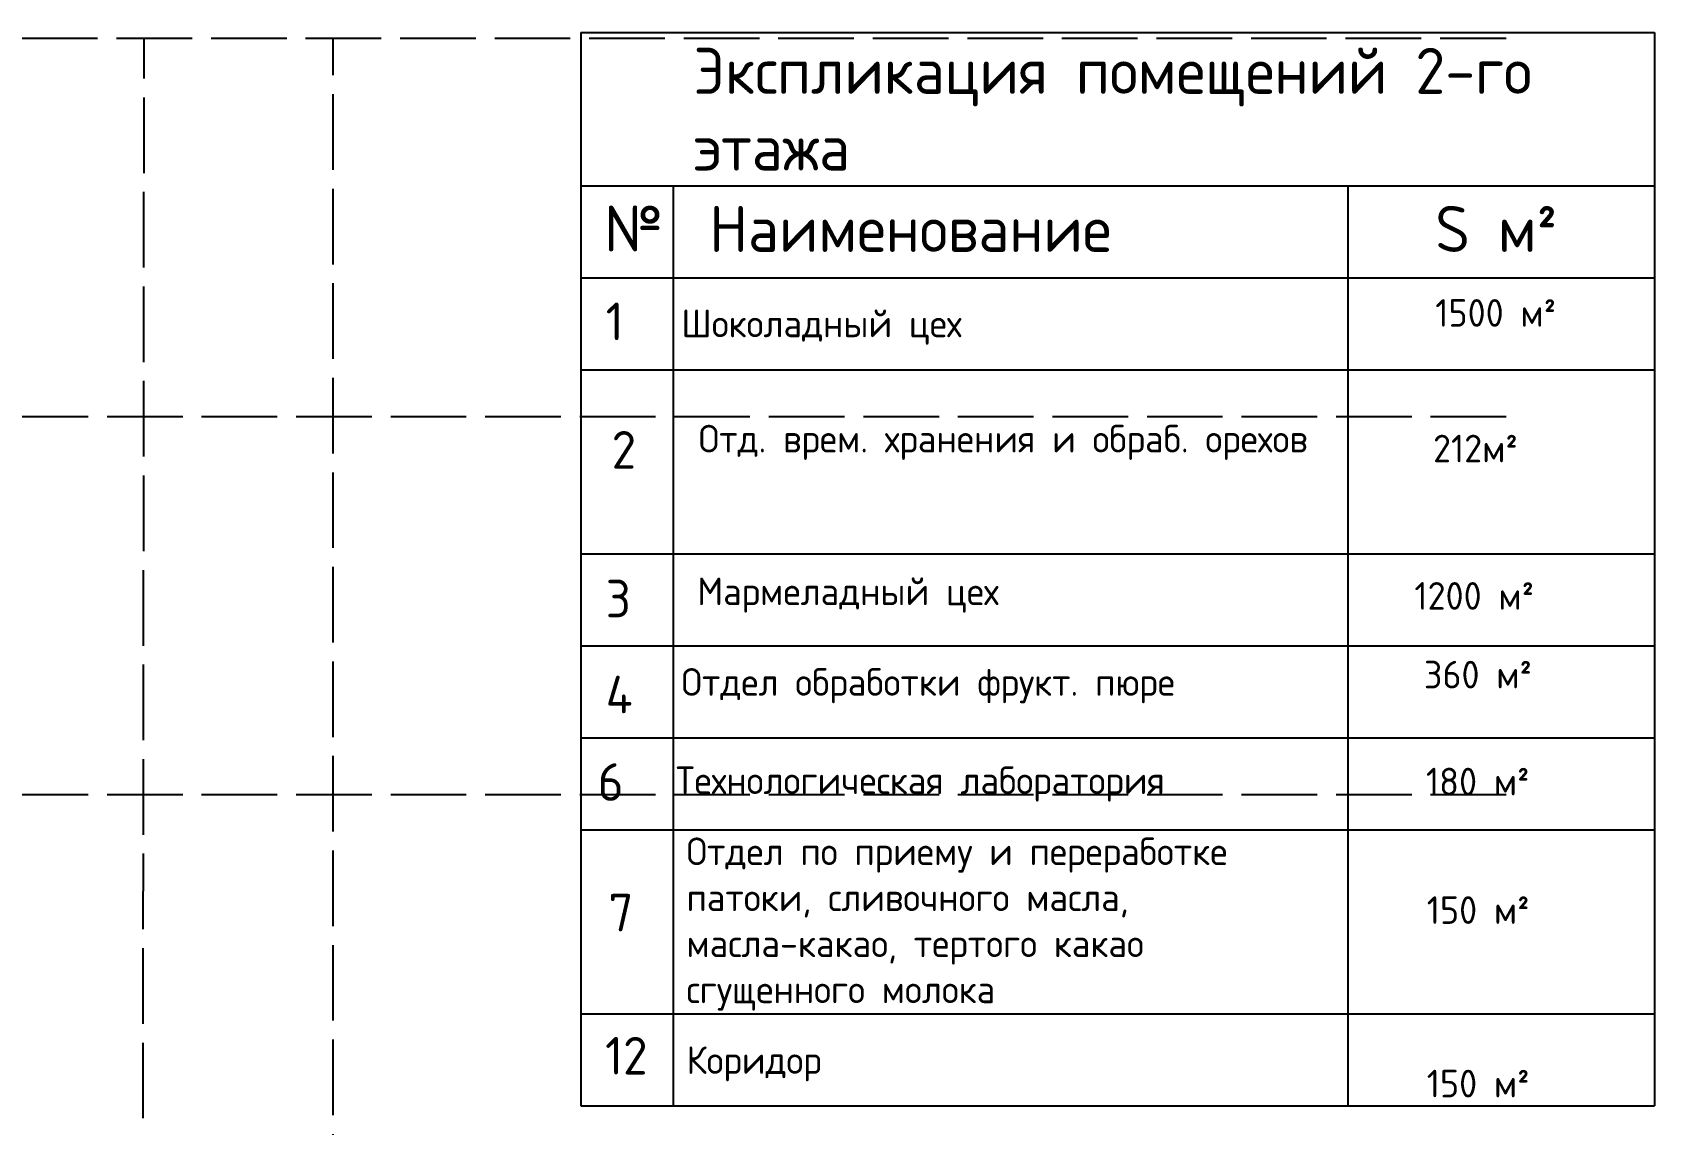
# Model space of a CAD drawing. Header units: millimetres. Extents: x -1544140 to 7445918, y -1294905 to 2019878.
# Drawn here: x 707200 to 758673, y 228664 to 263323 of the extents above; entities that cross this region are included whole.
import ezdxf

# ---------------------------------------------------------------- set-up
doc = ezdxf.new("R2010")
doc.units = ezdxf.units.MM
doc.header["$MEASUREMENT"] = 0
doc.linetypes.add('ACAD_ISO02W100', pattern=[15, 12, -3])
doc.layers.add('Plan 2', color=7, linetype='Continuous')
doc.styles.add('gost', font='GOST Common.ttf')

msp = doc.modelspace()

# ---------------------------------------------------------------- linework, layer by layer
at = {"color": 9, "linetype": 'ACAD_ISO02W100', "ltscale": 200, "true_color": 0xc4c4c5}
for p, q in [((631868.4, 263137.8), (753969, 263137.8)), ((710649.1, 156861.8), (710744.4, 263137.8)), ((716744.4, 156961.8), (716744.4, 263137.8)), ((631568.4, 251137.8), (753969, 251137.8)), ((631568.4, 239137.8), (753969, 239137.8))]:
    msp.add_line(p, q, dxfattribs=at)
at = {"layer": 'Plan 2'}
for p, q in [((724606.9, 263323.1), (758673.2, 263323.1)), ((724606.9, 263323.1), (724606.9, 238016.7)), ((758673.2, 263323.1), (758673.2, 238016.7)), ((724606.9, 258456.5), (758673.2, 258456.5)), ((727526.9, 258456.5), (727526.9, 238016.7)), ((748940, 258456.5), (748940, 238016.7)), ((724606.9, 255536.5), (758673.2, 255536.5)), ((724606.9, 252616.6), (758673.2, 252616.6)), ((724606.9, 246776.6), (758673.2, 246776.6)), ((724606.9, 243856.6), (758673.2, 243856.6)), ((724606.9, 240936.7), (758673.2, 240936.7)), ((724606.9, 238016.7), (758673.2, 238016.7)), ((724606.9, 238016.7), (758673.2, 238016.7)), ((724606.9, 238016.7), (724606.9, 229256.8)), ((727526.9, 238016.7), (727526.9, 229256.8)), ((748940, 238016.7), (748940, 229256.8)), ((758673.2, 238016.7), (758673.2, 229256.8)), ((724606.9, 232176.8), (758673.2, 232176.8)), ((724606.9, 229256.8), (758673.2, 229256.8))]:
    msp.add_line(p, q, dxfattribs=at)

# ---------------------------------------------------------------- texts
at = {"layer": 'Plan 2', "attachment_point": 1, "style": 'gost'}
for s, width, gutter_width, heights, insert, char_height in [('Экспликация помещений 2-го этажа', 28478.976, 4.87, [0], (728176.1, 262834.1), 1459.984), ('№', 28478.976, 4.87, [0], (725341.6, 257827.2), 1460), ('Наименование', 28478.976, 4.87, [0], (728673.2, 257817.9), 1459.984), ('{\\fGOST Common|b0|i0|c238|p34;S }м²', 4104.071, 4.87, [0], (751714.8, 257817.9), 1459.984), ('1500 м²', 4919.215, 4.87, [0], (751714.8, 254859.9), 875.99), ('1', 1194.326, 3.98, [0], (725390.2, 254753), 1194.3), ('Шоколадный цех', 28478.976, 4.87, [0], (727791.7, 254525.6), 875.99), ('Отд. врем. хранения и обраб. орехов', 20393.35, 4.87, [0], (728339.3, 250869), 875.99), ('2', 1194.326, 3.98, [0], (725578.6, 250673.1), 1194.3), ('212м²', 4919.215, 4.87, [0], (751643.5, 250555.8), 875.99), ('3', 1194.326, 3.98, [0], (725390.2, 245953.3), 1194.3), ('Мармеладный цех', 28478.976, 4.87, [1140.1], (728295.9, 246023.9), 875.99), ('1200 м²', 4919.215, 4.87, [0], (751052.8, 245878.8), 875.99), ('Отдел обработки фрукт. пюре', 28478.976, 4.87, [0], (727791.7, 243147.4), 875.99), ('360{\\fGOST Common|b0|i0|c238|p34; }м²', 4919.215, 4.87, [0], (751353.3, 243381.2), 875.99), ('4', 1194.326, 3.98, [0], (725390.2, 242909.6), 1194.3), ('6', 1194.326, 3.98, [0], (725135.7, 240131), 1194.3), ('Технологическая лаборатория', 28478.976, 4.87, [0], (727615.3, 240026.9), 875.99), ('180 м²', 4919.215, 4.87, [0], (751419.3, 239987.1), 875.99), ('\\pt14015.84366;Отдел по приему и переработке патоки, сливочного масла, масла-какао, тертого какао сгущенного молока', 19124.033, 4.87, [0], (727953.6, 237772.9), 875.9902), ('7', 1194.326, 3.98, [0], (725474.6, 235986.2), 1194.3), ('150{\\fGOST Common|b0|i0|c238|p34; }м²', 4919.215, 4.87, [0], (751445.1, 235908), 875.99), ('12', 1194.326, 3.98, [0], (725370.9, 231444.9), 1194.33), ('\\pt14015.84366;Коридор', 19124.033, 4.87, [0], (727953.6, 231147.8), 875.99), ('150{\\fGOST Common|b0|i0|c238|p34; }м²', 4919.215, 4.87, [0], (751445.1, 230402.6), 875.99)]:
    msp.add_mtext_dynamic_manual_height_columns(s, width=width, gutter_width=gutter_width, heights=heights, dxfattribs=dict(at, insert=insert, char_height=char_height))

doc.saveas('drawing.dxf')
